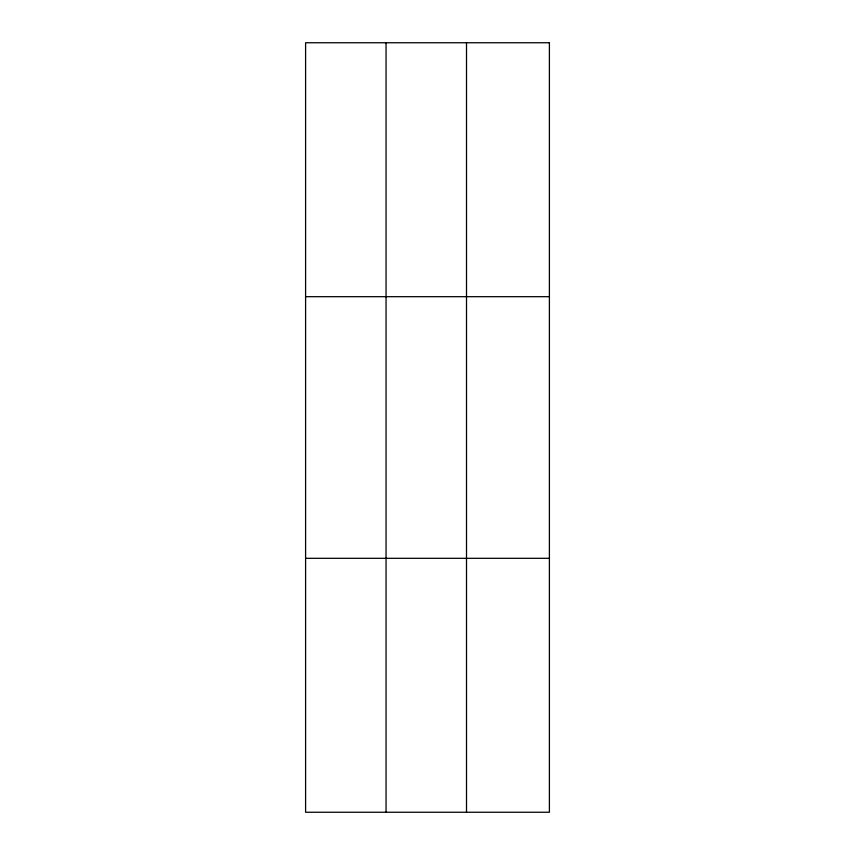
<?xml version="1.0" encoding="UTF-8"?>
<svg xmlns="http://www.w3.org/2000/svg" width="855" height="855" viewBox="0 0 855 855"><rect width="100%" height="100%" fill="white"/><g stroke="black" fill="none" stroke-linecap="round" stroke-linejoin="round"><path stroke-width="1.28" d="M386.054 812.25L386.054 42.75M466.509 812.25L466.509 42.75M305.598 296.685L549.402 296.685M305.598 558.315L549.402 558.315M549.402 42.75L549.402 812.25L305.598 812.25L305.598 42.75L549.402 42.75"/></g></svg>
